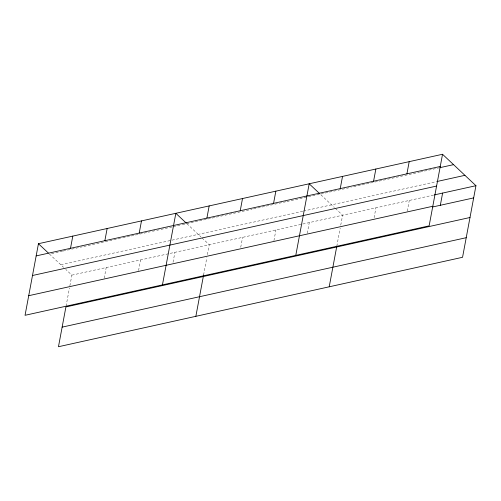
<?xml version="1.0" encoding="UTF-8"?>
<svg xmlns="http://www.w3.org/2000/svg" width="501" height="501" viewBox="0 0 501 501"><rect width="100%" height="100%" fill="white"/><g stroke="black" fill="none" stroke-linecap="round" stroke-linejoin="round"><path stroke-width="0.38" stroke-dasharray="2.5 1.88" d="M66.057 306.186L69.439 288.094M69.871 285.814L71.868 275.143L65.8 269.438M104.214 278.212L106.212 267.54M138.564 270.609L140.562 259.938M173.052 262.248L174.905 252.335M203.588 275.024L206.832 257.683M207.401 254.646L209.255 244.732L201.534 237.468M240.737 247.262L242.59 237.349M273.928 240.649L275.926 229.972M307.27 233.272L309.267 222.594M336.791 246.26L340.179 228.168M340.749 225.131L342.603 215.217L334.881 207.953M374.084 217.747L375.938 207.834M407.275 211.134L409.273 200.456M62.45 251.208L49.474 254.082L63.596 267.359M63.214 251.039L82.296 246.818M83.824 246.479L121.987 238.031M122.751 237.862L150.225 231.781M152.517 231.274L172.363 226.884M173.127 226.715L181.519 224.855M182.283 224.686L252.022 209.249M253.537 208.911L286.115 201.703M286.873 201.534L320.214 194.156L334.33 207.433M320.972 193.987L351.276 187.28M353.549 186.779L419.469 172.187M420.226 172.018L439.164 167.829M60.84 264.766L302.786 211.215M303.543 211.046L436.133 181.7M71.868 275.143L434.279 194.92M186.867 223.671L200.982 236.948"/><path stroke-width="0.75" d="M38.445 243.711L25.05 315.298L429.132 225.857L442.533 154.27L38.445 243.711L48.372 253.043M70.509 248.308L72.795 236.109M104.859 240.705L107.145 228.506M139.209 233.103L141.489 220.903M162.437 284.894L175.838 213.301L186.316 223.152M206.888 218.123L209.174 205.917M195.853 316.325L203.588 275.024M240.23 210.739L242.509 198.54M273.565 203.362L275.851 191.163M295.784 255.372L309.186 183.786L319.663 193.636M340.235 188.608L342.521 176.402M329.207 286.804L336.653 247.012M373.577 181.224L375.856 169.025M406.912 173.847L409.198 161.648M440.329 205.278L442.615 193.079M442.533 154.27L475.95 185.702L462.555 257.289L58.467 346.73L65.913 306.938L470.001 217.497M36.166 255.911L440.247 166.47M439.922 167.66L453.562 164.641M436.891 181.531L464.922 175.325M32.496 275.506L436.584 186.065M434.279 194.92L475.95 185.702M28.72 295.703L432.801 206.262M432.751 206.957L473.664 197.901M62.137 327.134L466.218 237.693"/></g></svg>
